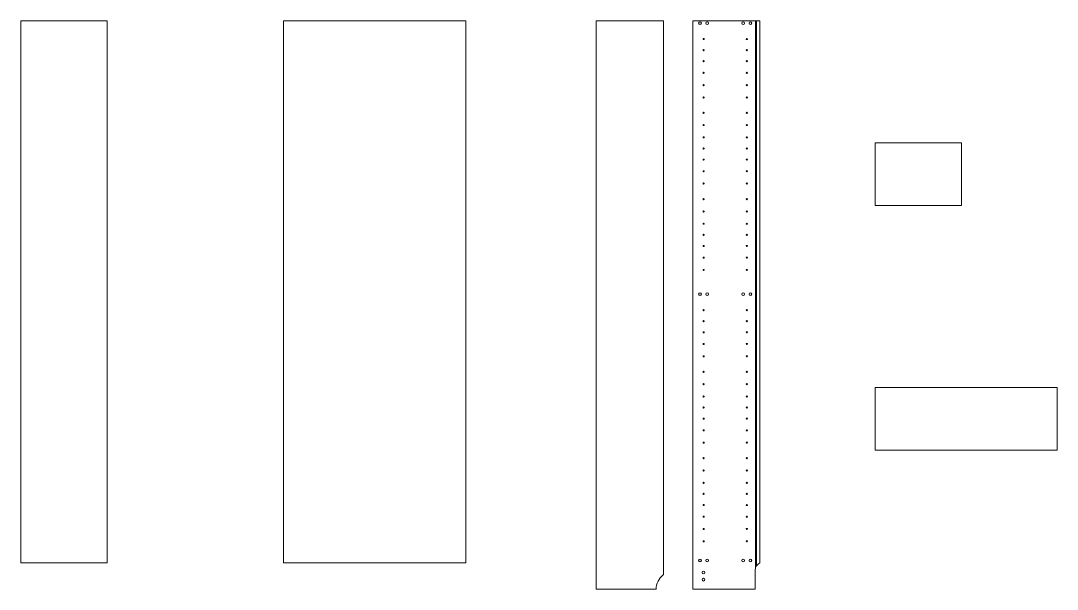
# Model space of a CAD drawing. Header units: millimetres. Extents: x 2256 to 3250, y 897 to 2099.
# Drawn here: x 2256 to 2688.3, y 1861.5 to 2098.5 of the extents above; entities that cross this region are included whole.
import ezdxf

# ---------------------------------------------------------------- set-up
doc = ezdxf.new("R2010")
doc.units = ezdxf.units.MM
doc.layers.get('0').update_dxf_attribs({"lineweight": 15})

msp = doc.modelspace()

# ---------------------------------------------------------------- linework, layer by layer
for p, q in [((2256.05, 2098.54), (2292.05, 2098.54)), ((2256.05, 1872.54), (2256.05, 2098.54)), ((2292.05, 2098.54), (2292.05, 1872.54)), ((2365.68, 2098.54), (2441.68, 2098.54)), ((2365.68, 1872.54), (2365.68, 2098.54)), ((2441.68, 2098.54), (2441.68, 1872.54)), ((2562.4, 2098.54), (2562.4, 1870.18)), ((2562.8, 2098.54), (2562.8, 1871.24)), ((2292.05, 1872.54), (2256.05, 1872.54)), ((2441.68, 1872.54), (2365.68, 1872.54)), ((2562.35, 1861.54), (2562.35, 1869.54))]:
    msp.add_line(p, q)
for points in [[(2496.01, 2098.54), (2524.01, 2098.54), (2524.01, 1867.54)], [(2521.01, 1861.54), (2496.01, 1861.54), (2496.01, 2098.54)], [(2536.3, 2098.54), (2564.3, 2098.54), (2564.3, 1872.54)], [(2562.35, 1861.54), (2536.3, 1861.54), (2536.3, 2098.54)], [(2648.28, 2021.54), (2648.28, 2047.64), (2612.28, 2047.64), (2612.28, 2021.54), (2648.28, 2021.54)], [(2688.28, 1919.53), (2688.28, 1945.63), (2612.28, 1945.63), (2612.28, 1919.53), (2688.27, 1919.53)]]:
    msp.add_lwpolyline(points)
for centre, radius in [((2539.3, 2097.54), 0.567), ((2542.3, 2097.54), 0.567), ((2557.3, 2097.54), 0.567), ((2560.3, 2097.54), 0.567), ((2540.8, 2090.91), 0.24), ((2558.8, 2090.91), 0.24), ((2540.8, 2086.29), 0.24), ((2558.8, 2086.29), 0.24), ((2540.8, 2081.66), 0.24), ((2558.8, 2081.66), 0.24), ((2540.8, 2076.79), 0.24), ((2558.8, 2076.79), 0.24), ((2540.8, 2071.66), 0.24), ((2558.8, 2071.66), 0.24), ((2540.8, 2066.54), 0.24), ((2558.8, 2066.54), 0.24), ((2540.8, 2060.16), 0.24), ((2558.8, 2060.16), 0.24), ((2540.8, 2055.04), 0.24), ((2558.8, 2055.04), 0.24), ((2540.8, 2049.91), 0.24), ((2558.8, 2049.91), 0.24), ((2540.8, 2045.29), 0.24), ((2558.8, 2045.29), 0.24), ((2540.8, 2040.66), 0.24), ((2558.8, 2040.66), 0.24), ((2540.8, 2035.79), 0.24), ((2558.8, 2035.79), 0.24), ((2540.8, 2030.66), 0.24), ((2558.8, 2030.66), 0.24), ((2540.8, 2024.16), 0.24), ((2558.8, 2024.16), 0.24), ((2540.8, 2019.04), 0.24), ((2558.8, 2019.04), 0.24), ((2540.8, 2013.91), 0.24), ((2558.8, 2013.91), 0.24), ((2540.8, 2009.29), 0.24), ((2558.8, 2009.29), 0.24), ((2540.8, 2004.66), 0.24), ((2558.8, 2004.66), 0.24), ((2540.8, 1999.79), 0.24), ((2558.8, 1999.79), 0.24), ((2540.8, 1994.66), 0.24), ((2558.8, 1994.66), 0.24), ((2539.3, 1984.54), 0.567), ((2542.3, 1984.54), 0.567), ((2557.3, 1984.54), 0.567), ((2560.3, 1984.54), 0.567), ((2540.8, 1977.91), 0.24), ((2558.8, 1977.91), 0.24), ((2540.8, 1973.29), 0.24), ((2558.8, 1973.29), 0.24), ((2540.8, 1968.66), 0.24), ((2558.8, 1968.66), 0.24), ((2540.8, 1963.79), 0.24), ((2558.8, 1963.79), 0.24), ((2540.8, 1958.66), 0.24), ((2558.8, 1958.66), 0.24), ((2540.8, 1952.16), 0.24), ((2558.8, 1952.16), 0.24), ((2540.8, 1947.04), 0.24), ((2558.8, 1947.04), 0.24), ((2540.8, 1941.91), 0.24), ((2558.8, 1941.91), 0.24), ((2540.8, 1937.29), 0.24), ((2558.8, 1937.29), 0.24), ((2540.8, 1932.66), 0.24), ((2558.8, 1932.66), 0.24), ((2540.8, 1927.79), 0.24), ((2558.8, 1927.79), 0.24), ((2540.8, 1922.66), 0.24), ((2558.8, 1922.66), 0.24), ((2540.8, 1916.16), 0.24), ((2558.8, 1916.16), 0.24), ((2540.8, 1911.04), 0.24), ((2558.8, 1911.04), 0.24), ((2540.8, 1905.91), 0.24), ((2558.8, 1905.91), 0.24), ((2540.8, 1901.29), 0.24), ((2558.8, 1901.29), 0.24), ((2540.8, 1896.66), 0.24), ((2558.8, 1896.66), 0.24), ((2540.8, 1891.79), 0.24), ((2558.8, 1891.79), 0.24), ((2540.8, 1886.66), 0.24), ((2558.8, 1886.66), 0.24), ((2540.8, 1881.54), 0.24), ((2558.8, 1881.54), 0.24), ((2539.3, 1873.54), 0.567), ((2542.3, 1873.54), 0.567), ((2557.3, 1873.54), 0.567), ((2560.3, 1873.54), 0.567), ((2540.8, 1868.54), 0.567), ((2540.8, 1865.54), 0.567)]:
    msp.add_circle(centre, radius)
for centre, radius, start, end in [((2565.52, 1869.61), 3.17, 112.5934, 181.3589), ((2528.65, 1861.47), 7.65, 127.4123, 179.4576)]:
    msp.add_arc(centre, radius, start, end)

doc.saveas('drawing.dxf')
